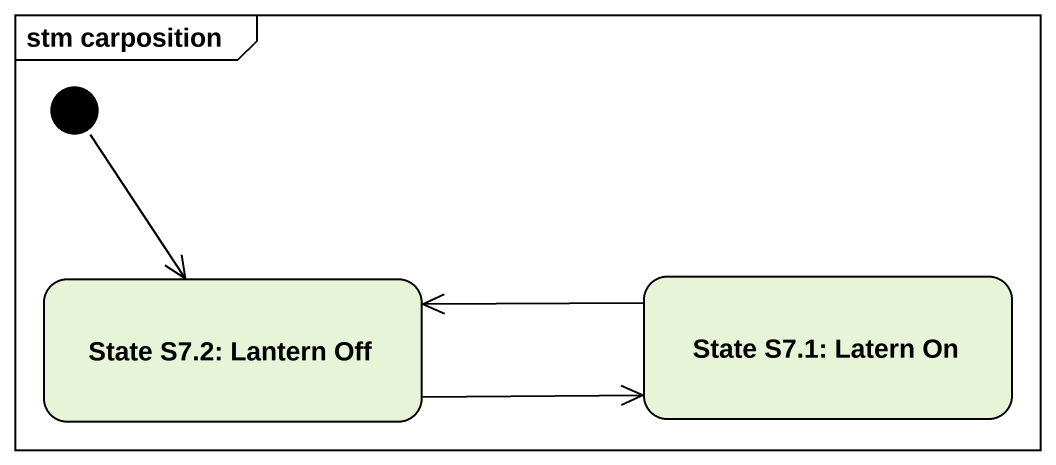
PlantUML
@startuml
mainframe stm carposition
hide empty description
state "State S7.2: Lantern Off" as State_S7_2_Lantern_Off
state "State S7.1: Latern On" as State_S7_1_Latern_On
[*] --> State_S7_2_Lantern_Off
State_S7_2_Lantern_Off -right-> State_S7_1_Latern_On
State_S7_1_Latern_On -left-> State_S7_2_Lantern_Off
@enduml
